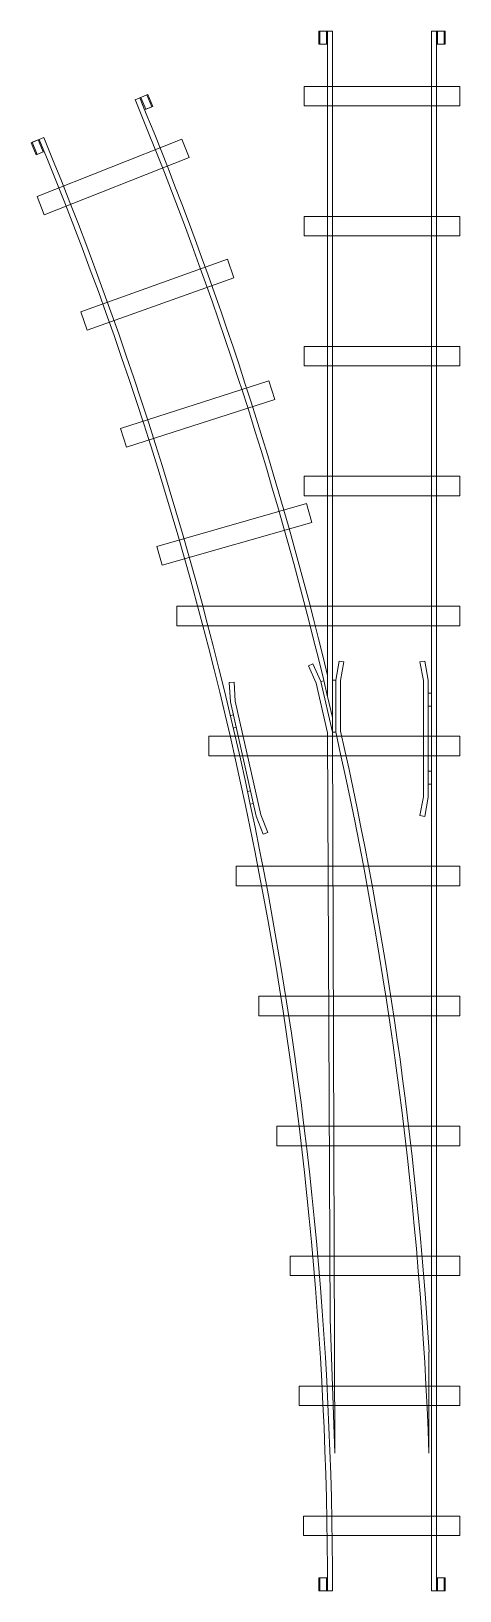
# Model space of a CAD drawing. Header units: inches. Extents: x -27 to 6, y 0 to 120.
import ezdxf

# ---------------------------------------------------------------- set-up
doc = ezdxf.new("R2010")
doc.units = ezdxf.units.IN
doc.linetypes.add('DASHED', pattern=[19.05, 12.7, -6.35])
doc.layers.get('0').update_dxf_attribs({"lineweight": 0})

msp = doc.modelspace()

# ---------------------------------------------------------------- linework, layer by layer
for p, q in [((-4.19, 68.8), (-4.19, 120)), ((-4.19, 120), (-3.81, 120)), ((-3.81, 120), (-3.81, 67.19)), ((-19.01, 114.73), (-18.66, 114.88)), ((-26.4, 111.67), (-26.05, 111.82)), ((-5.32, 71.33), (-5.66, 71.18)), ((-5.66, 71.18), (-5.08, 69.84)), ((-4.72, 69.96), (-5.32, 71.33)), ((-3.56, 70.06), (-3.3, 71.54)), ((-3.3, 71.54), (-2.93, 71.47)), ((-2.93, 71.47), (-3.19, 70.03)), ((3.3, 71.54), (2.93, 71.47)), ((2.93, 71.47), (3.19, 70.03)), ((3.56, 70.06), (3.3, 71.54)), ((-11.76, 69.88), (-11.39, 69.91)), ((-11.67, 68.39), (-11.76, 69.88)), ((-11.39, 69.91), (-11.3, 68.44)), ((-5.08, 69.84), (-4.19, 66.02)), ((-4.72, 69.96), (-4.48, 70.02)), ((-3.81, 66.06), (-4.72, 69.96)), ((-3.19, 70.03), (-3.19, 66.13)), ((3.19, 70.03), (3.19, 61.09)), ((3.56, 61.06), (3.56, 70.06)), ((-11.3, 68.44), (-9.34, 59.71)), ((-3.81, 67.19), (-4.19, 68.8)), ((3.56, 69.06), (3.81, 69.06)), ((-11.68, 67.36), (-11.44, 67.41)), ((-9.7, 59.6), (-11.67, 68.39)), ((3.81, 68.06), (3.56, 68.06)), ((-11.21, 66.44), (-11.45, 66.38)), ((-4, 20.92), (-4.19, 66.02)), ((-3.62, 10.6), (-3.81, 66.06)), ((3.81, 63.06), (3.56, 63.06)), ((-10.12, 61.56), (-10.36, 61.51)), ((3.56, 62.06), (3.81, 62.06)), ((-9.91, 60.58), (-10.15, 60.53)), ((3.19, 61.09), (2.93, 59.65)), ((3.3, 59.58), (3.56, 61.06)), ((-9.15, 58.21), (-9.7, 59.6)), ((-9.34, 59.71), (-8.8, 58.35)), ((2.93, 59.65), (3.3, 59.58)), ((-8.8, 58.35), (-9.15, 58.21)), ((-3.62, 10.6), (-4, 20.92)), ((3.62, 10.6), (3.62, 18.37)), ((-4.19, 0), (-3.81, 0))]:
    msp.add_line(p, q)
for points in [[(-4.19, 119), (-4.86, 119), (-4.86, 120), (-4.19, 120)], [(3.81, 0), (4.19, 0), (4.19, 120), (3.81, 120)], [(4.19, 119), (4.86, 119), (4.86, 120), (4.19, 120)], [(-6, 114.25), (6, 114.25), (6, 115.75), (-6, 115.75)], [(-18.28, 113.95), (-17.66, 114.21), (-18.04, 115.14), (-18.66, 114.88)], [(-26.02, 110.75), (-26.64, 110.49), (-27.02, 111.41), (-26.4, 111.67)], [(-26.02, 105.88), (-14.86, 110.29), (-15.41, 111.69), (-26.57, 107.28)], [(-6, 104.25), (6, 104.25), (6, 105.75), (-6, 105.75)], [(-22.7, 96.99), (-11.4, 101.03), (-11.91, 102.45), (-23.2, 98.4)], [(-6, 94.25), (6, 94.25), (6, 95.75), (-6, 95.75)], [(-19.67, 88), (-8.25, 91.67), (-8.71, 93.1), (-20.13, 89.43)], [(-6, 84.25), (6, 84.25), (6, 85.75), (-6, 85.75)], [(-16.94, 78.91), (-5.4, 82.2), (-5.81, 83.65), (-17.35, 80.35)], [(-15.8, 74.25), (6, 74.25), (6, 75.75), (-15.8, 75.75)], [(-3.81, 66.06), (-3.56, 66.06), (-3.56, 70.06), (-3.81, 70.06)], [(-13.33, 64.25), (6, 64.25), (6, 65.75), (-13.33, 65.75)], [(-11.23, 54.25), (6, 54.25), (6, 55.75), (-11.23, 55.75)], [(-9.49, 44.25), (6, 44.25), (6, 45.75), (-9.49, 45.75)], [(-8.11, 34.25), (6, 34.25), (6, 35.75), (-8.11, 35.75)], [(-7.07, 24.25), (6, 24.25), (6, 25.75), (-7.07, 25.75)], [(-6.39, 14.25), (6, 14.25), (6, 15.75), (-6.39, 15.75)], [(-6.04, 4.25), (6, 4.25), (6, 5.75), (-6.04, 5.75)], [(-4.19, 0), (-4.86, 0), (-4.86, 1), (-4.19, 1)], [(4.19, 0), (4.86, 0), (4.86, 1), (4.19, 1)]]:
    msp.add_lwpolyline(points, close=True)
at = {"linetype": 'DASHED'}
for points in [[(-4.28, 119), (-4.78, 119), (-4.78, 120), (-4.28, 120)], [(4.78, 119), (4.28, 119), (4.28, 120), (4.78, 120)], [(-17.74, 114.18), (-18.2, 113.99), (-18.58, 114.91), (-18.12, 115.1)], [(-26.1, 110.71), (-26.56, 110.52), (-26.94, 111.45), (-26.48, 111.64)], [(-4.28, 0), (-4.78, 0), (-4.78, 1), (-4.28, 1)], [(4.78, 0), (4.28, 0), (4.28, 1), (4.78, 1)]]:
    msp.add_lwpolyline(points, close=True, dxfattribs=at)
for radius, start, end in [(299.81, 13.2656, 22.5), (300.19, 13.5659, 22.5), (291.81, 0, 22.5), (292.19, 0, 22.5), (299.81, 2.0265, 12.7347), (300.19, 3.5081, 12.7267)]:
    msp.add_arc((-296, 0), radius, start, end)

doc.saveas('drawing.dxf')
